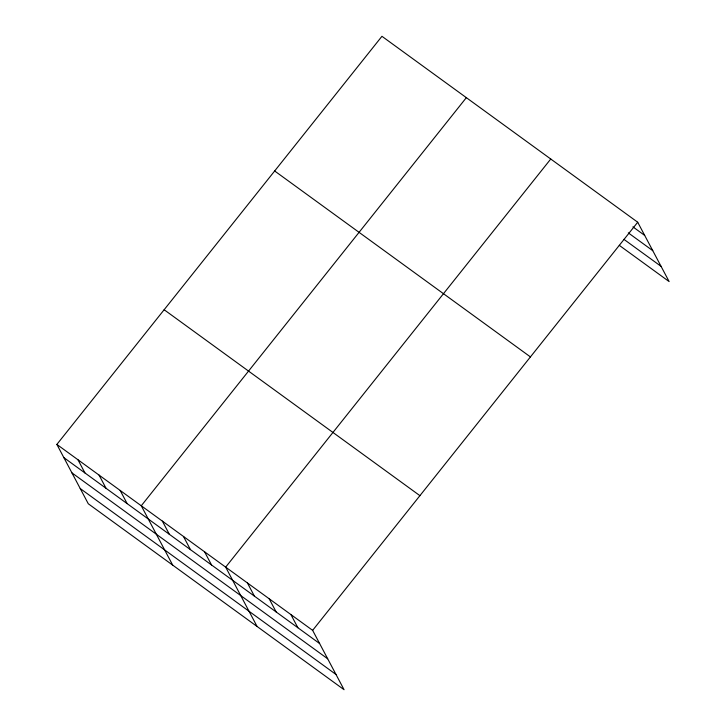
<?xml version="1.0" encoding="UTF-8"?>
<svg xmlns="http://www.w3.org/2000/svg" width="726" height="726" viewBox="0 0 726 726"><rect width="100%" height="100%" fill="white"/><g stroke="black" fill="none" stroke-linecap="round" stroke-linejoin="round"><path stroke-width="1.09" d="M56.864 444.421L312.634 630.35L344.06 689.7L88.291 503.771L56.864 444.421L381.94 36.3L637.709 222.229L669.136 281.579L619.314 245.361M466.346 97.656L141.271 505.777L172.697 565.127M550.753 159.012L225.668 567.133L257.095 626.484M312.634 630.35L637.709 222.229M632.927 226.866L644.697 235.424M628.308 232.883L652.765 250.661M623.933 239.353L661.068 266.351M274.664 170.982L530.434 356.911M164.14 309.739L419.909 495.667M63.852 457.616L319.621 643.545M71.919 472.853L327.689 658.781M80.223 488.544L335.993 674.472M290.89 614.541L297.887 627.745M269.155 598.741L276.143 611.936M247.412 582.933L254.399 596.137M204.569 551.796L211.556 564.991M183.469 536.45L190.457 549.655M162.37 521.114L169.358 534.318M120.171 490.44L127.159 503.635M99.063 475.094L106.05 488.299M77.963 459.758L84.951 472.962"/></g></svg>
